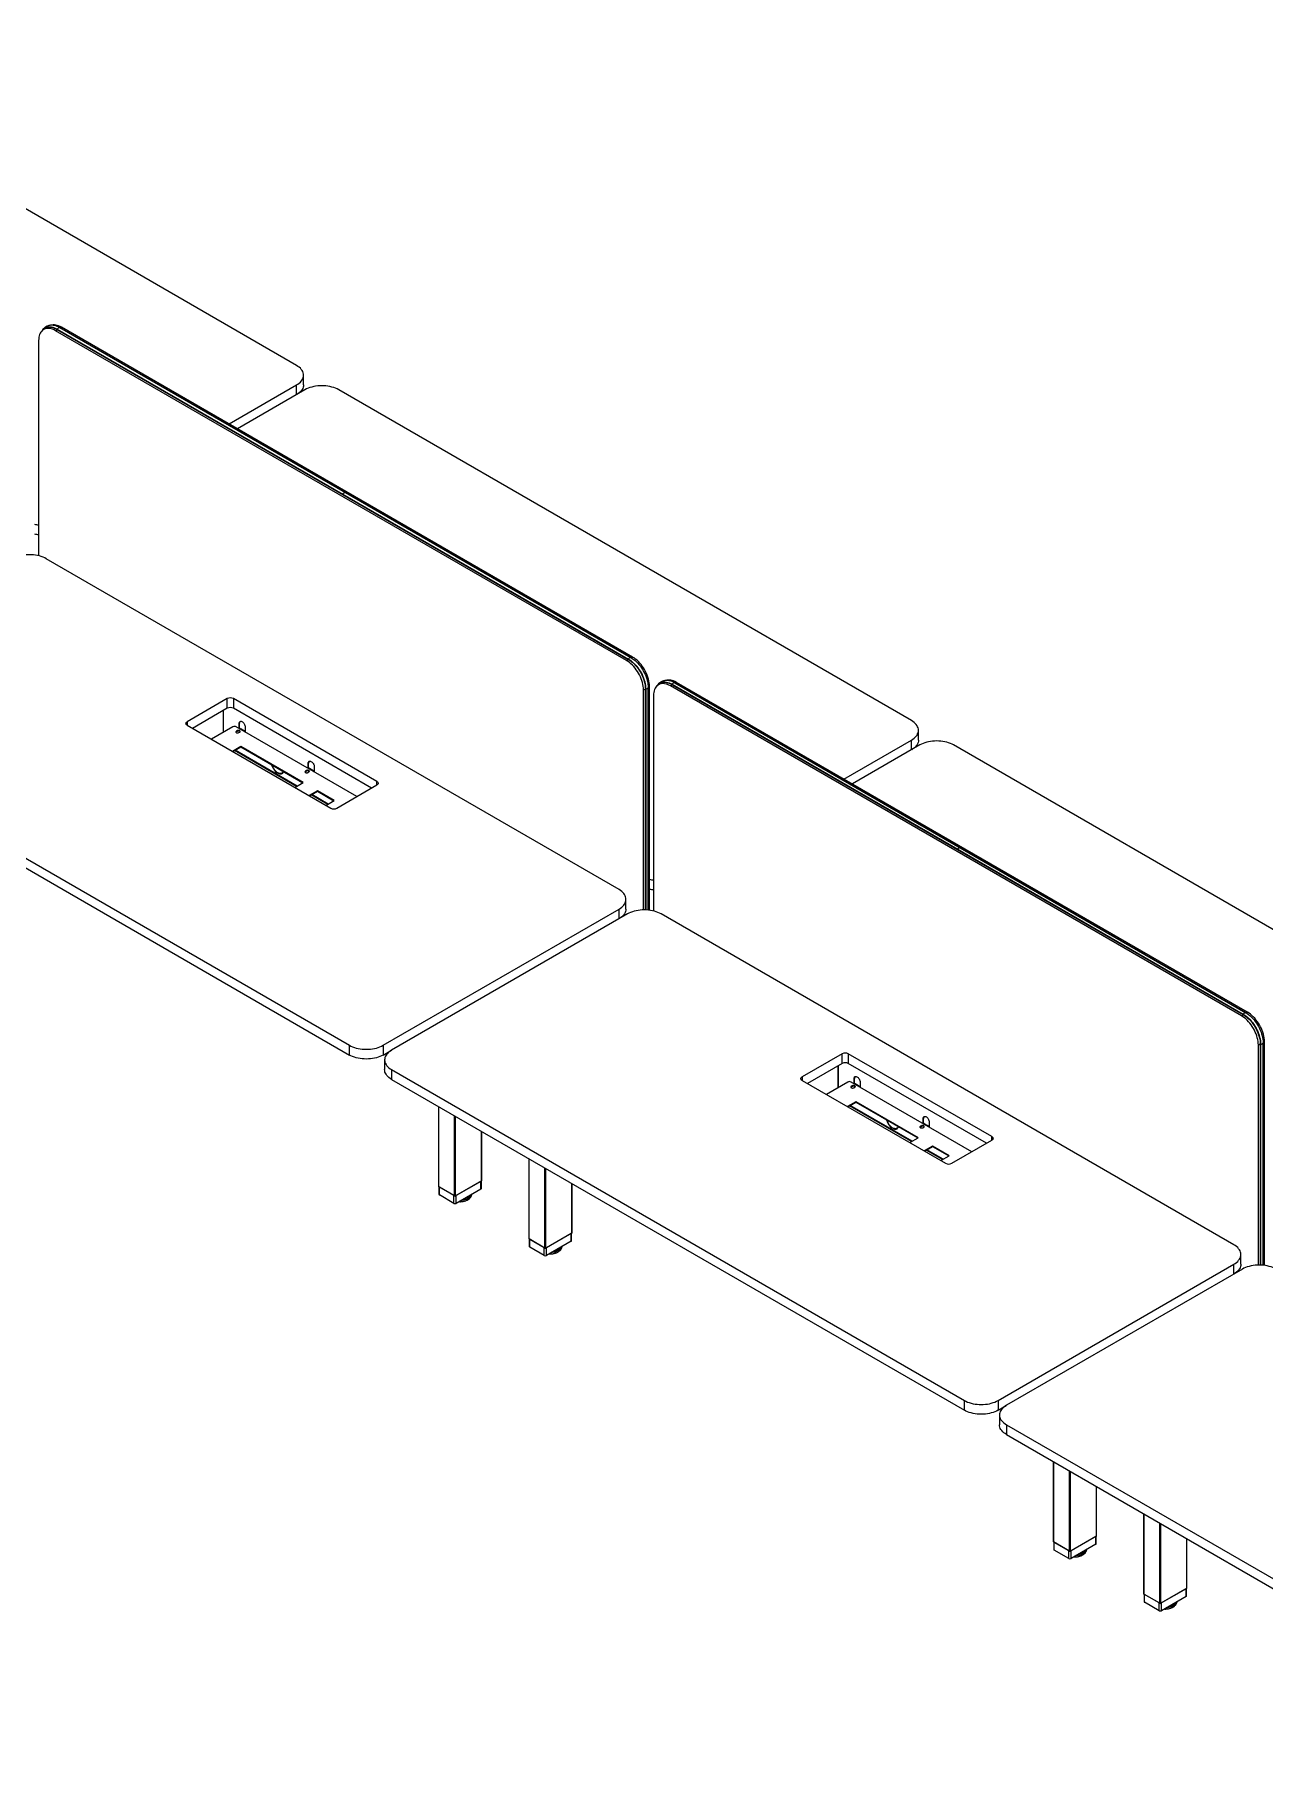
# Model space of a CAD drawing. Header units: millimetres. Extents: x -429 to 16771, y -1239 to 5751.
# Drawn here: x 11044 to 13625, y -183 to 3448 of the extents above; entities that cross this region are included whole.
import ezdxf

# ---------------------------------------------------------------- set-up
doc = ezdxf.new("R2010")
doc.units = ezdxf.units.MM
doc.header["$LTSCALE"] = 100

msp = doc.modelspace()

# ---------------------------------------------------------------- linework, layer by layer
at = {"color": 7, "linetype": 'Continuous', "lineweight": -3}
for p, q in [((11594.11, 2753.64), (10392.03, 3447.59)), ((11068.13, 2831.92), (11063.18, 2829.06)), ((11097.2, 2832.96), (11696.47, 2487)), ((11696.54, 2486.98), (11097.26, 2832.93)), ((11098.22, 2832.38), (11100.9, 2833.93)), ((12299.45, 2142.02), (11100.9, 2833.93)), ((11052.82, 2806.17), (11052.82, 2354.48)), ((11088.17, 2826.58), (11092.15, 2828.88)), ((12286.72, 2134.68), (11088.17, 2826.58)), ((11091.71, 2829.44), (11690.98, 2483.49)), ((11091.71, 2829.44), (11091.71, 2829.2)), ((11091.71, 2829.2), (11690.98, 2483.24)), ((11091.75, 2829.1), (11691.02, 2483.15)), ((11091.88, 2829.88), (11691.15, 2483.93)), ((11608.75, 2712.82), (11608.75, 2733.23)), ((11452.4, 2631.01), (11594.11, 2712.82)), ((11611.79, 2702.62), (11470.08, 2620.81)), ((11594.11, 2692.41), (11594.11, 2712.82)), ((12884.58, 2008.67), (11682.5, 2702.62)), ((11690.98, 2483.49), (12290.26, 2137.53)), ((11690.98, 2483.49), (11690.98, 2483.24)), ((11690.98, 2483.24), (12290.26, 2137.29)), ((11691.02, 2483.15), (12290.3, 2137.2)), ((11691.15, 2483.93), (12290.42, 2137.98)), ((11696.47, 2487), (12295.75, 2141.05)), ((12295.81, 2141.03), (11696.54, 2486.98)), ((12270.81, 1654.35), (11068.73, 2348.3)), ((12296.74, 2140.46), (12299.45, 2142.02)), ((12286.72, 2134.68), (12290.75, 2137)), ((12290.26, 2137.53), (12290.26, 2137.29)), ((12290.26, 2137.53), (12290.64, 2137.31)), ((12322.08, 2073.44), (12326.1, 2075.76)), ((12322.08, 1611.76), (12322.08, 2073.44)), ((12326.05, 2075.28), (12326.05, 1611.75)), ((12326.32, 2075.07), (12326.11, 2075.19)), ((12326.11, 2075.19), (12326.11, 1611.75)), ((12326.31, 2076.11), (12326.32, 2075.07)), ((12326.32, 2075.07), (12326.32, 1611.74)), ((12326.79, 2075), (12326.79, 1611.73)), ((12332.1, 2079.22), (12334.8, 2080.79)), ((12332.11, 2078.07), (12332.11, 1611.38)), ((12332.12, 1611.38), (12332.12, 2078.13)), ((12334.8, 1611.07), (12334.8, 2080.79)), ((12358.6, 2086.94), (12353.65, 2084.09)), ((12378.64, 2081.61), (12382.62, 2083.9)), ((13577.19, 1389.7), (12378.64, 2081.61)), ((12382.18, 2084.47), (12981.45, 1738.51)), ((12382.18, 2084.47), (12382.18, 2084.22)), ((12382.18, 2084.22), (12981.45, 1738.27)), ((12382.22, 2084.13), (12981.49, 1738.18)), ((12382.35, 2084.91), (12981.62, 1738.96)), ((12387.67, 2087.98), (12986.94, 1742.03)), ((12987.01, 1742.01), (12387.73, 2087.96)), ((12388.69, 2087.41), (12391.37, 2088.96)), ((13589.92, 1397.05), (12391.37, 2088.96)), ((11448.8, 2055), (11364.65, 2006.42)), ((11448.8, 2034.59), (11375.97, 1992.54)), ((11448.8, 2034.59), (11448.8, 2055)), ((11762.75, 1881.11), (11461.53, 2055)), ((11461.53, 2055), (11461.53, 2034.59)), ((11751.44, 1867.23), (11461.53, 2034.59)), ((12343.29, 2061.19), (12343.29, 1609.5)), ((10503.04, 2021.73), (11705.13, 1327.79)), ((10503.04, 2001.32), (11705.13, 1307.37)), ((11364.65, 2006.42), (11364.65, 1999.08)), ((11364.65, 1999.08), (11665.88, 1825.18)), ((11439.82, 2029.4), (11439.82, 1983.76)), ((11440.1, 2029.57), (11440.1, 1983.92)), ((11474.25, 2003.15), (11473.69, 2002.82)), ((11473.69, 1993.08), (11473.69, 2002.82)), ((11474.25, 1993.07), (11474.25, 2003.15)), ((11460.47, 1995.68), (11415.5, 1969.72)), ((11720.74, 1849.51), (11467.54, 1995.68)), ((11470.01, 1987.72), (11467.89, 1986.49)), ((11467.89, 1985.68), (11470.01, 1986.9)), ((11467.89, 1985.68), (11467.89, 1986.49)), ((11470.01, 1986.9), (11470.01, 1987.72)), ((11473.48, 1992.98), (11472.84, 1992.62)), ((11472.84, 1983.64), (11474.96, 1984.86)), ((11473.48, 1992.98), (11475.24, 1991.96)), ((11476.04, 1992.04), (11474.28, 1993.06)), ((11476.66, 1991.15), (11475.24, 1991.96)), ((11476.66, 1991.15), (11478.78, 1989.92)), ((11479.58, 1990), (11477.46, 1991.23)), ((11480.19, 1989.11), (11478.78, 1989.92)), ((11480.19, 1989.11), (11482.32, 1987.88)), ((11483.12, 1987.96), (11480.99, 1989.18)), ((11483.73, 1987.06), (11482.32, 1987.88)), ((11483.73, 1987.06), (11485.5, 1986.04)), ((11486.3, 1986.12), (11484.53, 1987.14)), ((11484.86, 1985.68), (11485.5, 1986.04)), ((11485.43, 1985.35), (11485.5, 1985.39)), ((11485.5, 1985.39), (11485.5, 1986.04)), ((11485.5, 1985.39), (11486.06, 1985.06)), ((11486.06, 1985.06), (11486.42, 1985.27)), ((11486.42, 1984.86), (11486.06, 1985.06)), ((11486.42, 1995.47), (11486.42, 1984.86)), ((12742.87, 1886.04), (12884.58, 1967.85)), ((12884.58, 1947.44), (12884.58, 1967.85)), ((12899.22, 1967.85), (12899.22, 1988.26)), ((11477.06, 1954.26), (11459.67, 1944.22)), ((11460.38, 1943.82), (11477.06, 1953.44)), ((11594.15, 1870.82), (11464.04, 1945.93)), ((11595.28, 1871.47), (11465.17, 1946.58)), ((11607.87, 1878.74), (11477.06, 1954.26)), ((11477.06, 1953.44), (11477.06, 1954.26)), ((11477.06, 1953.44), (11607.16, 1878.33)), ((12902.26, 1957.64), (12760.55, 1875.84)), ((14175.05, 1263.7), (12972.97, 1957.64)), ((11553.59, 1899.15), (11553.59, 1899.97)), ((11555.01, 1899.15), (11555.01, 1898.33)), ((11555.01, 1898.33), (11555.57, 1898.66)), ((11555.57, 1898.88), (11555.57, 1898.66)), ((11562.94, 1898.46), (11563.94, 1897.88)), ((11563.3, 1898.65), (11563.86, 1898.97)), ((11614.97, 1904.04), (11612.85, 1902.81)), ((11612.85, 1901.99), (11614.97, 1903.22)), ((11612.85, 1901.99), (11612.85, 1902.81)), ((11614.97, 1903.22), (11614.97, 1904.04)), ((11618.43, 1909.3), (11617.8, 1908.93)), ((11617.8, 1899.95), (11619.92, 1901.18)), ((11618.43, 1909.3), (11620.2, 1908.28)), ((11619.21, 1919.47), (11618.65, 1919.14)), ((11618.65, 1909.4), (11618.65, 1919.14)), ((11619.21, 1909.39), (11619.21, 1919.47)), ((11621, 1908.36), (11619.23, 1909.38)), ((11621.62, 1907.46), (11620.2, 1908.28)), ((11621.62, 1907.46), (11623.74, 1906.24)), ((11624.54, 1906.32), (11622.42, 1907.54)), ((11625.15, 1905.42), (11623.74, 1906.24)), ((11625.15, 1905.42), (11627.27, 1904.2)), ((11628.07, 1904.28), (11625.95, 1905.5)), ((11628.69, 1903.38), (11627.27, 1904.2)), ((11628.69, 1903.38), (11630.45, 1902.36)), ((11631.25, 1902.44), (11629.49, 1903.46)), ((11629.82, 1901.99), (11630.45, 1902.36)), ((11630.38, 1901.67), (11630.45, 1901.71)), ((11630.45, 1901.71), (11630.45, 1902.36)), ((11630.45, 1901.71), (11631.02, 1901.38)), ((11631.02, 1901.38), (11631.37, 1901.59)), ((11631.37, 1901.18), (11631.02, 1901.38)), ((11631.37, 1911.79), (11631.37, 1901.18)), ((11590.49, 1868.71), (11607.87, 1878.74)), ((11637.92, 1861.39), (11620.54, 1851.36)), ((11621.24, 1850.95), (11637.92, 1860.58)), ((11659.55, 1833.06), (11624.9, 1853.06)), ((11660.68, 1833.71), (11626.04, 1853.72)), ((11673.28, 1840.98), (11637.92, 1861.39)), ((11637.92, 1860.58), (11637.92, 1861.39)), ((11637.92, 1860.58), (11672.57, 1840.58)), ((11678.61, 1825.18), (11762.75, 1873.76)), ((11762.75, 1873.76), (11762.75, 1881.11)), ((11655.89, 1830.95), (11673.28, 1840.98)), ((12981.45, 1738.51), (13580.73, 1392.56)), ((12981.45, 1738.51), (12981.45, 1738.27)), ((12981.45, 1738.27), (13580.73, 1392.32)), ((12981.49, 1738.18), (13580.77, 1392.23)), ((12981.62, 1738.96), (13580.89, 1393)), ((12986.94, 1742.03), (13586.22, 1396.08)), ((13586.28, 1396.06), (12987.01, 1742.01)), ((12285.46, 1613.52), (12285.46, 1633.94)), ((11775.84, 1327.79), (12270.81, 1613.53)), ((12288.49, 1603.32), (11793.51, 1317.58)), ((12270.81, 1593.12), (12270.81, 1613.53)), ((13561.28, 909.38), (12359.2, 1603.32)), ((13577.19, 1389.7), (13581.22, 1392.03)), ((13580.73, 1392.56), (13580.73, 1392.32)), ((13580.73, 1392.56), (13581.11, 1392.34)), ((13587.21, 1395.49), (13589.92, 1397.05)), ((11705.13, 1307.37), (11705.13, 1327.79)), ((11775.84, 1327.79), (11775.84, 1307.37)), ((11775.84, 1307.37), (11793.07, 1317.32)), ((12739.27, 1310.03), (12655.12, 1261.45)), ((12739.27, 1289.61), (12739.27, 1310.03)), ((13053.22, 1136.13), (12752, 1310.03)), ((12752, 1310.03), (12752, 1289.61)), ((13612.55, 1328.47), (13616.57, 1330.79)), ((13612.55, 866.79), (13612.55, 1328.47)), ((13616.52, 1330.3), (13616.52, 866.78)), ((13616.79, 1330.1), (13616.58, 1330.22)), ((13616.58, 1330.22), (13616.58, 866.77)), ((13616.78, 1331.14), (13616.79, 1330.1)), ((13616.79, 1330.1), (13616.79, 866.77)), ((13617.26, 1330.02), (13617.26, 866.75)), ((13622.57, 1334.25), (13625.27, 1335.81)), ((13622.58, 1333.1), (13622.58, 866.41)), ((13622.59, 866.41), (13622.59, 1333.16)), ((13625.27, 866.1), (13625.27, 1335.81)), ((11778.87, 1297.17), (11778.87, 1276.76)), ((11793.51, 1276.76), (12995.6, 582.81)), ((11793.51, 1276.76), (11793.51, 1256.35)), ((12739.27, 1289.61), (12666.44, 1247.57)), ((12730.29, 1284.43), (12730.29, 1238.79)), ((12730.57, 1284.59), (12730.57, 1238.95)), ((13041.91, 1122.25), (12752, 1289.61)), ((11793.51, 1256.35), (12995.6, 562.4)), ((12655.12, 1261.45), (12655.12, 1254.1)), ((12655.12, 1254.1), (12956.35, 1080.21)), ((12750.94, 1250.7), (12705.97, 1224.75)), ((13011.21, 1104.53), (12758.01, 1250.7)), ((12760.48, 1242.75), (12758.36, 1241.52)), ((12758.36, 1240.7), (12760.48, 1241.93)), ((12758.36, 1240.7), (12758.36, 1241.52)), ((12760.48, 1241.93), (12760.48, 1242.75)), ((12763.95, 1248.01), (12763.31, 1247.64)), ((12763.31, 1238.66), (12765.43, 1239.89)), ((12763.95, 1248.01), (12765.71, 1246.99)), ((12764.72, 1258.18), (12764.16, 1257.85)), ((12764.16, 1248.11), (12764.16, 1257.85)), ((12764.72, 1248.1), (12764.72, 1258.18)), ((12766.51, 1247.07), (12764.75, 1248.09)), ((12767.13, 1246.17), (12765.71, 1246.99)), ((12767.13, 1246.17), (12769.25, 1244.95)), ((12770.05, 1245.03), (12767.93, 1246.25)), ((12770.66, 1244.13), (12769.25, 1244.95)), ((12770.66, 1244.13), (12772.79, 1242.91)), ((12773.59, 1242.99), (12771.46, 1244.21)), ((12774.2, 1242.09), (12772.79, 1242.91)), ((12774.2, 1242.09), (12775.97, 1241.07)), ((12776.77, 1241.15), (12775, 1242.17)), ((12775.33, 1240.7), (12775.97, 1241.07)), ((12775.9, 1240.38), (12775.97, 1240.42)), ((12775.97, 1240.42), (12775.97, 1241.07)), ((12775.97, 1240.42), (12776.53, 1240.09)), ((12776.53, 1240.09), (12776.89, 1240.3)), ((12776.89, 1239.89), (12776.53, 1240.09)), ((12776.89, 1250.5), (12776.89, 1239.89)), ((11892.07, 1199.45), (11892.07, 1031.55)), ((11892.51, 1030.94), (11892.51, 1199.2)), ((12767.53, 1209.29), (12750.14, 1199.25)), ((12750.85, 1198.84), (12767.53, 1208.47)), ((12884.62, 1125.85), (12754.51, 1200.96)), ((12885.75, 1126.5), (12755.64, 1201.61)), ((12898.34, 1133.77), (12767.53, 1209.29)), ((12767.53, 1208.47), (12767.53, 1209.29)), ((12767.53, 1208.47), (12897.63, 1133.36)), ((11925.74, 1011.76), (11925.74, 1180.01)), ((11927.86, 1011.76), (11927.86, 1178.79)), ((12908.9, 1164.33), (12908.27, 1163.96)), ((12908.9, 1164.33), (12910.67, 1163.31)), ((12909.68, 1174.49), (12909.12, 1174.17)), ((12909.12, 1164.43), (12909.12, 1174.17)), ((12909.68, 1164.42), (12909.68, 1174.49)), ((12911.47, 1163.39), (12909.7, 1164.41)), ((12912.09, 1162.49), (12910.67, 1163.31)), ((12912.09, 1162.49), (12914.21, 1161.27)), ((12915.01, 1161.35), (12912.89, 1162.57)), ((12921.84, 1166.82), (12921.84, 1156.21)), ((11982.31, 1043.19), (11982.31, 1147.36)), ((11982.75, 1043.8), (11982.75, 1147.1)), ((12844.06, 1154.18), (12844.06, 1155)), ((12845.48, 1154.18), (12845.48, 1153.36)), ((12845.48, 1153.36), (12846.04, 1153.69)), ((12846.04, 1153.9), (12846.04, 1153.69)), ((12853.41, 1153.48), (12854.41, 1152.91)), ((12853.77, 1153.67), (12854.33, 1154)), ((12880.96, 1123.73), (12898.34, 1133.77)), ((12905.44, 1159.06), (12903.32, 1157.84)), ((12903.32, 1157.02), (12905.44, 1158.25)), ((12903.32, 1157.02), (12903.32, 1157.84)), ((12905.44, 1158.25), (12905.44, 1159.06)), ((12908.27, 1154.98), (12910.39, 1156.21)), ((12915.62, 1160.45), (12914.21, 1161.27)), ((12915.62, 1160.45), (12917.74, 1159.23)), ((12918.54, 1159.31), (12916.42, 1160.53)), ((12919.16, 1158.41), (12917.74, 1159.23)), ((12919.16, 1158.41), (12920.92, 1157.39)), ((12921.72, 1157.47), (12919.96, 1158.49)), ((12920.29, 1157.02), (12920.92, 1157.39)), ((12920.85, 1156.7), (12920.92, 1156.74)), ((12920.92, 1156.74), (12920.92, 1157.39)), ((12920.92, 1156.74), (12921.49, 1156.41)), ((12921.49, 1156.41), (12921.84, 1156.61)), ((12921.84, 1156.21), (12921.49, 1156.41)), ((12969.08, 1080.21), (13053.22, 1128.79)), ((13053.22, 1128.79), (13053.22, 1136.13)), ((12081.57, 1090.05), (12081.57, 922.16)), ((12082.01, 921.54), (12082.01, 1089.8)), ((12928.39, 1116.42), (12911.01, 1106.39)), ((12911.71, 1105.98), (12928.39, 1115.61)), ((12950.02, 1088.09), (12915.37, 1108.09)), ((12951.15, 1088.74), (12916.51, 1108.74)), ((12963.75, 1096.01), (12928.39, 1116.42)), ((12928.39, 1115.61), (12928.39, 1116.42)), ((12928.39, 1115.61), (12963.04, 1095.6)), ((12946.36, 1085.98), (12963.75, 1096.01)), ((12115.25, 902.36), (12115.25, 1070.61)), ((12117.37, 902.36), (12117.37, 1069.39)), ((11925.74, 1011.76), (11892.51, 1030.94)), ((11892.9, 1030.72), (11892.9, 1015.22)), ((11924.33, 1012.57), (11893.92, 1030.13)), ((11893.92, 1013.8), (11893.92, 1030.13)), ((11982.31, 1043.19), (11927.86, 1011.76)), ((11980.9, 1042.37), (11929.28, 1012.57)), ((11980.9, 1026.04), (11929.28, 996.24)), ((11980.9, 1026.04), (11980.9, 1042.37)), ((11981.92, 1027.47), (11981.92, 1042.96)), ((12171.82, 933.79), (12171.82, 1037.96)), ((12172.26, 934.4), (12172.26, 1037.7)), ((11924.33, 996.24), (11893.92, 1013.8)), ((11924.33, 996.24), (11924.33, 1012.57)), ((11929.28, 996.24), (11929.28, 1012.57)), ((12115.25, 902.36), (12082.01, 921.54)), ((12082.4, 921.32), (12082.4, 905.83)), ((12113.83, 903.17), (12083.43, 920.73)), ((12083.43, 904.4), (12083.43, 920.73)), ((12171.82, 933.79), (12117.37, 902.36)), ((12170.4, 932.97), (12118.78, 903.17)), ((12170.4, 916.64), (12118.78, 886.84)), ((12170.4, 916.64), (12170.4, 932.97)), ((12171.43, 918.07), (12171.43, 933.57)), ((12113.83, 886.84), (12083.43, 904.4)), ((12113.83, 886.84), (12113.83, 903.17)), ((12118.78, 886.84), (12118.78, 903.17)), ((13575.93, 868.55), (13575.93, 888.97)), ((13066.31, 582.81), (13561.28, 868.56)), ((13578.96, 858.35), (13083.98, 572.61)), ((13561.28, 848.15), (13561.28, 868.56)), ((12995.6, 562.4), (12995.6, 582.81)), ((13066.31, 582.81), (13066.31, 562.4)), ((13066.31, 562.4), (13083.54, 572.35)), ((13069.34, 552.2), (13069.34, 531.78)), ((13083.98, 531.79), (14286.07, -162.16)), ((13083.98, 531.79), (13083.98, 511.37)), ((13083.98, 511.37), (14286.07, -182.57)), ((13182.54, 454.48), (13182.54, 286.58)), ((13182.98, 285.97), (13182.98, 454.23)), ((13216.21, 266.78), (13216.21, 435.04)), ((13218.33, 266.78), (13218.33, 433.81)), ((13272.78, 298.22), (13272.78, 402.38)), ((13273.22, 298.83), (13273.22, 402.13)), ((13372.04, 345.08), (13372.04, 177.18)), ((13372.48, 176.57), (13372.48, 344.83)), ((13272.78, 298.22), (13218.33, 266.78)), ((13271.37, 297.4), (13219.75, 267.6)), ((13271.37, 281.07), (13271.37, 297.4)), ((13272.39, 282.5), (13272.39, 297.99)), ((13405.72, 157.39), (13405.72, 325.64)), ((13407.84, 157.39), (13407.84, 324.42)), ((13462.29, 188.82), (13462.29, 292.98)), ((13462.73, 189.43), (13462.73, 292.73)), ((13216.21, 266.78), (13182.98, 285.97)), ((13183.37, 285.75), (13183.37, 270.25)), ((13214.8, 267.6), (13184.39, 285.15)), ((13184.39, 268.82), (13184.39, 285.15)), ((13214.8, 251.27), (13184.39, 268.82)), ((13214.8, 251.27), (13214.8, 267.6)), ((13271.37, 281.07), (13219.75, 251.27)), ((13219.75, 251.27), (13219.75, 267.6)), ((13462.29, 188.82), (13407.84, 157.39)), ((13460.87, 188), (13409.25, 158.2)), ((13460.87, 171.67), (13460.87, 188)), ((13461.9, 173.1), (13461.9, 188.59)), ((13405.72, 157.39), (13372.48, 176.57)), ((13372.87, 176.35), (13372.87, 160.85)), ((13404.3, 158.2), (13373.9, 175.75)), ((13373.9, 159.42), (13373.9, 175.75)), ((13404.3, 141.87), (13373.9, 159.42)), ((13404.3, 141.87), (13404.3, 158.2)), ((13460.87, 171.67), (13409.25, 141.87)), ((13409.25, 141.87), (13409.25, 158.2))]:
    msp.add_line(p, q, dxfattribs=at)
at = {"color": 7, "linetype": 'Continuous', "lineweight": -3, "flags": 128}
for points in [[(11061.44, 2827.9), (11062.17, 2828.74), (11064.08, 2830.51), (11066.21, 2831.96), (11068.53, 2833.08), (11071.03, 2833.85), (11073.68, 2834.27), (11076.47, 2834.34), (11079.38, 2834.05), (11082.38, 2833.41), (11085.45, 2832.42), (11088.57, 2831.1), (11091.71, 2829.44)], [(11062.46, 2828.62), (11064.25, 2830.26), (11066.36, 2831.7), (11068.67, 2832.81), (11071.15, 2833.58), (11073.79, 2834), (11076.56, 2834.06), (11079.45, 2833.78), (11082.43, 2833.14), (11085.48, 2832.16), (11088.59, 2830.84), (11091.71, 2829.2)], [(11064.85, 2830.02), (11066.45, 2831.48), (11066.69, 2831.66)], [(11066.15, 2830.77), (11066.84, 2831.36), (11068.65, 2832.62)], [(11068.13, 2831.92), (11070.4, 2833.01), (11072.84, 2833.76)], [(11068.15, 2833.41), (11069.54, 2833.92), (11071.99, 2834.53), (11074.57, 2834.81), (11077.27, 2834.78), (11080.07, 2834.42), (11082.95, 2833.75), (11085.89, 2832.77), (11088.87, 2831.47), (11091.88, 2829.88)], [(11100.9, 2833.93), (11097.82, 2835.55), (11094.76, 2836.85), (11091.75, 2837.82), (11088.81, 2838.45), (11085.96, 2838.73), (11083.22, 2838.67), (11080.62, 2838.25), (11079.72, 2838.02)], [(11097.26, 2832.93), (11097.24, 2832.95), (11097.2, 2832.96)], [(11088.17, 2826.58), (11085.09, 2828.21), (11082.04, 2829.51), (11079.02, 2830.47), (11076.08, 2831.1), (11073.23, 2831.38), (11070.5, 2831.32), (11067.9, 2830.91), (11065.45, 2830.15), (11063.17, 2829.06), (11061.09, 2827.63), (11059.21, 2825.89), (11057.56, 2823.84), (11056.13, 2821.51), (11054.95, 2818.9), (11054.02, 2816.04), (11053.36, 2812.95), (11052.95, 2809.65), (11052.82, 2806.17)], [(11594.11, 2712.82), (11597.06, 2714.68), (11599.71, 2716.68), (11602.06, 2718.8), (11604.07, 2721.03), (11605.74, 2723.36), (11607.05, 2725.76), (11607.99, 2728.22), (11608.56, 2730.72), (11608.75, 2733.23), (11608.56, 2735.75), (11607.99, 2738.24), (11607.05, 2740.7), (11605.74, 2743.1), (11604.07, 2745.43), (11602.06, 2747.66), (11599.71, 2749.79), (11597.06, 2751.79), (11594.11, 2753.64)], [(11608.75, 2712.82), (11608.56, 2710.3), (11607.99, 2707.81), (11607.05, 2705.35), (11605.74, 2702.95), (11604.07, 2700.62), (11602.06, 2698.39), (11599.71, 2696.26), (11597.06, 2694.26), (11594.56, 2692.67)], [(11682.5, 2702.62), (11679.28, 2704.32), (11675.82, 2705.85), (11672.14, 2707.2), (11668.27, 2708.37), (11664.24, 2709.33), (11660.08, 2710.09), (11655.82, 2710.63), (11651.5, 2710.96), (11647.14, 2711.07), (11642.78, 2710.96), (11638.46, 2710.63), (11634.2, 2710.09), (11630.04, 2709.33), (11626.01, 2708.37), (11622.14, 2707.2), (11618.46, 2705.85), (11615, 2704.32), (11611.79, 2702.62)], [(11696.54, 2486.98), (11696.51, 2486.99), (11696.47, 2487)], [(11068.73, 2348.3), (11065.51, 2350), (11062.05, 2351.53), (11058.37, 2352.88), (11054.5, 2354.05), (11050.47, 2355.01), (11046.31, 2355.77), (11042.06, 2356.31), (11037.73, 2356.64), (11033.37, 2356.75), (11029.02, 2356.64), (11024.69, 2356.31), (11020.43, 2355.77), (11016.27, 2355.01), (11012.24, 2354.05), (11008.37, 2352.88), (11004.7, 2351.53), (11001.23, 2350), (10998.02, 2348.3)], [(12334.8, 2080.79), (12334.67, 2084.42), (12334.27, 2088.19), (12333.6, 2092.05), (12332.67, 2095.98), (12331.49, 2099.95), (12330.07, 2103.94), (12328.41, 2107.9), (12326.53, 2111.81), (12324.45, 2115.63), (12322.17, 2119.35), (12319.73, 2122.93), (12317.13, 2126.35), (12314.39, 2129.57), (12311.54, 2132.58), (12308.6, 2135.35), (12305.59, 2137.86), (12302.53, 2140.09), (12299.45, 2142.02)], [(12322.08, 2073.44), (12321.94, 2077.08), (12321.54, 2080.84), (12320.87, 2084.7), (12319.94, 2088.63), (12318.76, 2092.61), (12317.34, 2096.59), (12315.68, 2100.55), (12313.8, 2104.46), (12311.72, 2108.29), (12309.45, 2112.01), (12307, 2115.59), (12304.4, 2119), (12301.66, 2122.23), (12298.81, 2125.23), (12295.87, 2128), (12292.86, 2130.51), (12289.8, 2132.74), (12286.72, 2134.68)], [(12290.26, 2137.29), (12293.38, 2135.33), (12296.48, 2133.07), (12299.53, 2130.52), (12302.52, 2127.71), (12305.41, 2124.66), (12308.18, 2121.39), (12310.82, 2117.93), (12313.3, 2114.3), (12315.61, 2110.53), (12317.72, 2106.65), (12319.62, 2102.68), (12321.3, 2098.67), (12322.75, 2094.63), (12323.94, 2090.6), (12324.88, 2086.61), (12325.56, 2082.7), (12325.97, 2078.88), (12326.11, 2075.19)], [(12290.42, 2137.98), (12293.43, 2136.1), (12296.41, 2133.95), (12299.35, 2131.54), (12302.23, 2128.89), (12305.03, 2126.01), (12307.73, 2122.93), (12310.31, 2119.66), (12312.76, 2116.23), (12315.05, 2112.66), (12317.18, 2108.98), (12319.12, 2105.21), (12320.86, 2101.38), (12322.4, 2097.51), (12323.72, 2093.63), (12324.82, 2089.77), (12325.67, 2085.95), (12326.29, 2082.19), (12326.66, 2078.53), (12326.79, 2075)], [(12290.64, 2137.31), (12293.4, 2135.56), (12296.52, 2133.29), (12299.59, 2130.73), (12302.59, 2127.9), (12305.5, 2124.83), (12308.29, 2121.55), (12310.94, 2118.06), (12313.44, 2114.41), (12315.76, 2110.62), (12317.88, 2106.71), (12319.8, 2102.72), (12321.49, 2098.68), (12322.94, 2094.62), (12324.14, 2090.57), (12325.09, 2086.56), (12325.77, 2082.62), (12326.18, 2078.78), (12326.31, 2076.11)], [(12295.75, 2141.05), (12298.75, 2139.17), (12301.73, 2137.02), (12304.67, 2134.61), (12307.55, 2131.96), (12310.35, 2129.08), (12313.05, 2126), (12315.63, 2122.73), (12318.08, 2119.3), (12320.37, 2115.74), (12322.5, 2112.06), (12324.44, 2108.29), (12326.19, 2104.45), (12327.73, 2100.58), (12329.05, 2096.7), (12330.14, 2092.84), (12331, 2089.02), (12331.61, 2085.27), (12331.98, 2081.61), (12332.11, 2078.07)], [(12295.81, 2141.03), (12295.78, 2141.04), (12295.75, 2141.05)], [(12332.12, 2078.13), (12332.12, 2078.1), (12332.11, 2078.07)], [(12378.64, 2081.61), (12375.56, 2083.23), (12372.51, 2084.53), (12369.49, 2085.5), (12366.55, 2086.13), (12363.7, 2086.41), (12360.97, 2086.35), (12358.37, 2085.93), (12355.92, 2085.18), (12353.64, 2084.08), (12351.56, 2082.66), (12349.68, 2080.92), (12348.03, 2078.87), (12346.6, 2076.54), (12345.42, 2073.93), (12344.49, 2071.06), (12343.83, 2067.97), (12343.42, 2064.67), (12343.29, 2061.19)], [(12351.91, 2082.93), (12352.64, 2083.76), (12354.55, 2085.54), (12356.68, 2086.99), (12359, 2088.11), (12361.5, 2088.88), (12364.15, 2089.3), (12366.94, 2089.36), (12369.85, 2089.08), (12372.85, 2088.44), (12375.92, 2087.45), (12379.04, 2086.12), (12382.18, 2084.47)], [(12352.93, 2083.65), (12354.72, 2085.29), (12356.83, 2086.73), (12359.14, 2087.84), (12361.62, 2088.61), (12364.25, 2089.02), (12367.03, 2089.09), (12369.92, 2088.8), (12372.9, 2088.17), (12375.95, 2087.19), (12379.06, 2085.87), (12382.18, 2084.22)], [(12355.32, 2085.05), (12356.92, 2086.51), (12357.16, 2086.69)], [(12356.62, 2085.8), (12357.31, 2086.38), (12359.12, 2087.65)], [(12358.6, 2086.94), (12360.87, 2088.04), (12363.31, 2088.79)], [(12358.62, 2088.44), (12360.01, 2088.95), (12362.46, 2089.55), (12365.04, 2089.84), (12367.74, 2089.81), (12370.54, 2089.45), (12373.42, 2088.78), (12376.36, 2087.79), (12379.34, 2086.5), (12382.35, 2084.91)], [(12391.37, 2088.96), (12388.29, 2090.58), (12385.23, 2091.88), (12382.22, 2092.85), (12379.28, 2093.48), (12376.43, 2093.76), (12373.69, 2093.69), (12371.09, 2093.28), (12370.19, 2093.05)], [(12387.73, 2087.96), (12387.71, 2087.97), (12387.67, 2087.98)], [(11364.65, 1999.08), (11363.53, 1999.86), (11362.7, 2000.76), (11362.19, 2001.74), (11362.02, 2002.75), (11362.19, 2003.76), (11362.7, 2004.74), (11363.53, 2005.64), (11364.65, 2006.42)], [(11473.69, 2002.82), (11473.83, 2004.27), (11474.24, 2005.49), (11474.9, 2006.44), (11475.79, 2007.07), (11476.87, 2007.35), (11478.09, 2007.27), (11479.39, 2006.84), (11480.72, 2006.07), (11482.02, 2005), (11483.24, 2003.68), (11484.31, 2002.15), (11485.2, 2000.5), (11485.87, 1998.78), (11486.28, 1997.08), (11486.42, 1995.47)], [(12884.58, 1967.85), (12887.53, 1969.71), (12890.18, 1971.7), (12892.53, 1973.83), (12894.54, 1976.06), (12896.21, 1978.39), (12897.52, 1980.79), (12898.46, 1983.25), (12899.03, 1985.74), (12899.22, 1988.26), (12899.03, 1990.77), (12898.46, 1993.27), (12897.52, 1995.73), (12896.21, 1998.13), (12894.54, 2000.46), (12892.53, 2002.69), (12890.18, 2004.82), (12887.53, 2006.81), (12884.58, 2008.67)], [(11467.89, 1986.49), (11467.19, 1985.92), (11466.88, 1985.24), (11466.99, 1984.54), (11467.5, 1983.91), (11468.36, 1983.41), (11469.46, 1983.11), (11470.67, 1983.05), (11471.85, 1983.23), (11472.84, 1983.64)], [(11466.94, 1984.66), (11467.19, 1985.1), (11467.89, 1985.68)], [(11474.96, 1984.86), (11475.66, 1985.43), (11475.97, 1986.11), (11475.87, 1986.81), (11475.35, 1987.45), (11474.49, 1987.94), (11473.39, 1988.24), (11472.18, 1988.3), (11471.01, 1988.12), (11470.01, 1987.72)], [(11470.01, 1986.9), (11471.01, 1987.3), (11472.18, 1987.48), (11473.39, 1987.42), (11474.49, 1987.13), (11475.35, 1986.63), (11475.87, 1986), (11475.91, 1985.88)], [(11474.82, 1986.82), (11473.78, 1987.28), (11473.06, 1987.47)], [(11475.91, 1985.86), (11475.61, 1986.22), (11474.82, 1986.82)], [(11475.69, 1985.48), (11475.61, 1985.56), (11474.82, 1986.17)], [(12899.22, 1967.85), (12899.03, 1965.33), (12898.46, 1962.83), (12897.52, 1960.38), (12896.21, 1957.97), (12894.54, 1955.65), (12892.53, 1953.41), (12890.18, 1951.29), (12887.53, 1949.29), (12885.03, 1947.7)], [(12972.97, 1957.64), (12969.75, 1959.35), (12966.29, 1960.88), (12962.61, 1962.23), (12958.74, 1963.39), (12954.71, 1964.36), (12950.55, 1965.11), (12946.29, 1965.66), (12941.97, 1965.99), (12937.61, 1966.1), (12933.25, 1965.99), (12928.93, 1965.66), (12924.67, 1965.11), (12920.51, 1964.36), (12916.48, 1963.39), (12912.61, 1962.23), (12908.93, 1960.88), (12905.47, 1959.35), (12902.26, 1957.64)], [(11550.73, 1902.19), (11552.21, 1900.89), (11553.59, 1899.85)], [(11566.14, 1902.02), (11565.51, 1900.8), (11564.51, 1899.57), (11563.3, 1898.65), (11561.89, 1898.06), (11560.33, 1897.81), (11558.63, 1897.91), (11556.85, 1898.36), (11555.01, 1899.15)], [(11555.01, 1898.33), (11556.96, 1897.49), (11558.85, 1897.01), (11560.65, 1896.9), (11562.31, 1897.16), (11563.8, 1897.78), (11565.08, 1898.76), (11566.14, 1900.07), (11566.9, 1901.58)], [(11612.85, 1902.81), (11612.15, 1902.24), (11611.84, 1901.56), (11611.94, 1900.86), (11612.46, 1900.22), (11613.32, 1899.73), (11614.42, 1899.43), (11615.63, 1899.37), (11616.8, 1899.55), (11617.8, 1899.95)], [(11611.89, 1900.97), (11612.15, 1901.42), (11612.85, 1901.99)], [(11619.92, 1901.18), (11620.62, 1901.75), (11620.93, 1902.43), (11620.82, 1903.13), (11620.31, 1903.77), (11619.45, 1904.26), (11618.35, 1904.56), (11617.14, 1904.62), (11615.96, 1904.44), (11614.97, 1904.04)], [(11614.97, 1903.22), (11615.96, 1903.62), (11617.14, 1903.8), (11618.35, 1903.74), (11619.45, 1903.45), (11620.31, 1902.95), (11620.82, 1902.31), (11620.87, 1902.2)], [(11619.78, 1903.14), (11618.74, 1903.59), (11618.02, 1903.78)], [(11618.65, 1919.14), (11618.79, 1920.59), (11619.2, 1921.81), (11619.86, 1922.76), (11620.75, 1923.39), (11621.83, 1923.67), (11623.04, 1923.59), (11624.34, 1923.16), (11625.68, 1922.39), (11626.98, 1921.32), (11628.19, 1919.99), (11629.27, 1918.47), (11630.16, 1916.81), (11630.82, 1915.1), (11631.24, 1913.4), (11631.37, 1911.79)], [(11620.86, 1902.17), (11620.57, 1902.54), (11619.78, 1903.14)], [(11620.65, 1901.8), (11620.57, 1901.88), (11619.78, 1902.48)], [(11762.75, 1881.11), (11763.87, 1880.32), (11764.71, 1879.42), (11765.22, 1878.45), (11765.39, 1877.43), (11765.22, 1876.42), (11764.71, 1875.44), (11763.87, 1874.55), (11762.75, 1873.76)], [(12987.01, 1742.01), (12986.98, 1742.02), (12986.94, 1742.03)], [(12270.81, 1613.53), (12273.76, 1615.38), (12276.41, 1617.38), (12278.76, 1619.51), (12280.77, 1621.74), (12282.44, 1624.07), (12283.75, 1626.47), (12284.7, 1628.93), (12285.27, 1631.42), (12285.46, 1633.94), (12285.27, 1636.45), (12284.7, 1638.95), (12283.75, 1641.41), (12282.44, 1643.81), (12280.77, 1646.14), (12278.76, 1648.37), (12276.41, 1650.49), (12273.76, 1652.49), (12270.81, 1654.35)], [(12285.46, 1613.52), (12285.27, 1611.01), (12284.7, 1608.51), (12283.75, 1606.05), (12282.44, 1603.65), (12280.77, 1601.33), (12278.76, 1599.09), (12276.41, 1596.97), (12273.76, 1594.97), (12271.26, 1593.38)], [(12359.2, 1603.32), (12355.98, 1605.02), (12352.52, 1606.56), (12348.84, 1607.91), (12344.97, 1609.07), (12340.94, 1610.04), (12336.78, 1610.79), (12332.53, 1611.34), (12328.2, 1611.67), (12323.84, 1611.78), (12319.49, 1611.67), (12315.16, 1611.34), (12310.9, 1610.79), (12306.74, 1610.04), (12302.71, 1609.07), (12298.84, 1607.91), (12295.16, 1606.56), (12291.7, 1605.02), (12288.49, 1603.32)], [(13612.55, 1328.47), (13612.41, 1332.1), (13612.01, 1335.87), (13611.34, 1339.73), (13610.41, 1343.66), (13609.23, 1347.63), (13607.81, 1351.61), (13606.15, 1355.58), (13604.27, 1359.49), (13602.19, 1363.31), (13599.92, 1367.03), (13597.47, 1370.61), (13594.87, 1374.03), (13592.13, 1377.25), (13589.28, 1380.26), (13586.34, 1383.03), (13583.33, 1385.54), (13580.27, 1387.77), (13577.19, 1389.7)], [(13580.73, 1392.32), (13583.85, 1390.36), (13586.95, 1388.09), (13590, 1385.55), (13592.99, 1382.74), (13595.88, 1379.69), (13598.65, 1376.42), (13601.29, 1372.96), (13603.77, 1369.33), (13606.08, 1365.56), (13608.19, 1361.67), (13610.09, 1357.71), (13611.77, 1353.69), (13613.22, 1349.66), (13614.41, 1345.63), (13615.35, 1341.64), (13616.03, 1337.73), (13616.44, 1333.91), (13616.58, 1330.22)], [(13580.89, 1393), (13583.9, 1391.13), (13586.88, 1388.98), (13589.82, 1386.57), (13592.7, 1383.91), (13595.5, 1381.04), (13598.2, 1377.95), (13600.78, 1374.69), (13603.23, 1371.26), (13605.52, 1367.69), (13607.65, 1364.01), (13609.59, 1360.24), (13611.33, 1356.41), (13612.87, 1352.54), (13614.19, 1348.66), (13615.29, 1344.79), (13616.14, 1340.97), (13616.76, 1337.22), (13617.13, 1333.56), (13617.26, 1330.02)], [(13581.11, 1392.34), (13583.87, 1390.59), (13586.99, 1388.31), (13590.06, 1385.75), (13593.06, 1382.93), (13595.97, 1379.86), (13598.76, 1376.57), (13601.41, 1373.09), (13603.91, 1369.44), (13606.23, 1365.64), (13608.35, 1361.74), (13610.27, 1357.75), (13611.96, 1353.71), (13613.41, 1349.65), (13614.61, 1345.6), (13615.56, 1341.59), (13616.24, 1337.65), (13616.65, 1333.81), (13616.78, 1331.14)], [(13586.22, 1396.08), (13589.22, 1394.2), (13592.2, 1392.05), (13595.14, 1389.64), (13598.02, 1386.99), (13600.82, 1384.11), (13603.52, 1381.03), (13606.1, 1377.76), (13608.55, 1374.33), (13610.84, 1370.76), (13612.97, 1367.08), (13614.91, 1363.31), (13616.66, 1359.48), (13618.2, 1355.61), (13619.52, 1351.73), (13620.61, 1347.87), (13621.47, 1344.05), (13622.08, 1340.29), (13622.45, 1336.64), (13622.58, 1333.1)], [(13586.28, 1396.06), (13586.25, 1396.07), (13586.22, 1396.08)], [(13625.27, 1335.81), (13625.14, 1339.45), (13624.74, 1343.21), (13624.07, 1347.08), (13623.14, 1351.01), (13621.96, 1354.98), (13620.54, 1358.96), (13618.88, 1362.92), (13617, 1366.83), (13614.92, 1370.66), (13612.64, 1374.38), (13610.2, 1377.96), (13607.6, 1381.38), (13604.86, 1384.6), (13602.01, 1387.61), (13599.07, 1390.38), (13596.06, 1392.89), (13593, 1395.12), (13589.92, 1397.05)], [(11705.13, 1327.79), (11708.34, 1326.08), (11711.8, 1324.55), (11715.48, 1323.2), (11719.35, 1322.04), (11723.38, 1321.07), (11727.54, 1320.31), (11731.8, 1319.77), (11736.12, 1319.44), (11740.48, 1319.33), (11744.84, 1319.44), (11749.16, 1319.77), (11753.42, 1320.31), (11757.58, 1321.07), (11761.61, 1322.04), (11765.48, 1323.2), (11769.16, 1324.55), (11772.62, 1326.08), (11775.84, 1327.79)], [(11775.84, 1307.37), (11772.62, 1305.67), (11769.16, 1304.14), (11765.48, 1302.78), (11761.61, 1301.62), (11757.58, 1300.66), (11753.42, 1299.9), (11749.16, 1299.36), (11744.84, 1299.03), (11740.48, 1298.92), (11736.12, 1299.03), (11731.8, 1299.36), (11727.54, 1299.9), (11723.38, 1300.66), (11719.35, 1301.62), (11715.48, 1302.78), (11711.8, 1304.14), (11708.34, 1305.67), (11705.13, 1307.37)], [(11793.51, 1317.58), (11790.57, 1315.72), (11787.91, 1313.73), (11785.57, 1311.6), (11783.55, 1309.37), (11781.88, 1307.04), (11780.57, 1304.64), (11779.63, 1302.18), (11779.06, 1299.69), (11778.87, 1297.17), (11779.06, 1294.65), (11779.63, 1292.16), (11780.57, 1289.7), (11781.88, 1287.3), (11783.55, 1284.97), (11785.57, 1282.74), (11787.91, 1280.61), (11790.57, 1278.62), (11793.51, 1276.76)], [(13622.59, 1333.16), (13622.59, 1333.13), (13622.58, 1333.1)], [(11793.51, 1256.35), (11790.57, 1258.2), (11787.91, 1260.2), (11785.57, 1262.32), (11783.55, 1264.56), (11781.88, 1266.88), (11780.57, 1269.29), (11779.63, 1271.74), (11779.06, 1274.24), (11778.87, 1276.76)], [(12655.12, 1254.1), (12654, 1254.89), (12653.17, 1255.79), (12652.66, 1256.76), (12652.49, 1257.78), (12652.66, 1258.79), (12653.17, 1259.77), (12654, 1260.66), (12655.12, 1261.45)], [(12758.36, 1241.52), (12757.66, 1240.95), (12757.35, 1240.27), (12757.46, 1239.57), (12757.97, 1238.93), (12758.83, 1238.44), (12759.93, 1238.14), (12761.14, 1238.08), (12762.31, 1238.26), (12763.31, 1238.66)], [(12757.41, 1239.68), (12757.66, 1240.13), (12758.36, 1240.7)], [(12765.43, 1239.89), (12766.13, 1240.46), (12766.44, 1241.14), (12766.34, 1241.84), (12765.82, 1242.48), (12764.96, 1242.97), (12763.86, 1243.27), (12762.65, 1243.33), (12761.48, 1243.15), (12760.48, 1242.75)], [(12760.48, 1241.93), (12761.48, 1242.33), (12762.65, 1242.51), (12763.86, 1242.45), (12764.96, 1242.15), (12765.82, 1241.66), (12766.34, 1241.02), (12766.38, 1240.91)], [(12765.29, 1241.85), (12764.25, 1242.3), (12763.53, 1242.49)], [(12764.16, 1257.85), (12764.3, 1259.3), (12764.71, 1260.52), (12765.37, 1261.47), (12766.26, 1262.1), (12767.34, 1262.38), (12768.56, 1262.3), (12769.86, 1261.87), (12771.19, 1261.1), (12772.49, 1260.03), (12773.71, 1258.7), (12774.78, 1257.18), (12775.67, 1255.52), (12776.34, 1253.81), (12776.75, 1252.11), (12776.89, 1250.5)], [(12766.38, 1240.88), (12766.08, 1241.25), (12765.29, 1241.85)], [(12766.16, 1240.5), (12766.08, 1240.59), (12765.29, 1241.19)], [(12909.12, 1174.17), (12909.26, 1175.62), (12909.67, 1176.84), (12910.33, 1177.79), (12911.22, 1178.41), (12912.3, 1178.7), (12913.51, 1178.62), (12914.81, 1178.19), (12916.15, 1177.42), (12917.45, 1176.35), (12918.66, 1175.02), (12919.74, 1173.5), (12920.63, 1171.84), (12921.29, 1170.13), (12921.7, 1168.43), (12921.84, 1166.82)], [(12841.2, 1157.22), (12842.68, 1155.92), (12844.06, 1154.88)], [(12856.61, 1157.04), (12855.98, 1155.83), (12854.98, 1154.6), (12853.77, 1153.67), (12852.36, 1153.08), (12850.8, 1152.84), (12849.1, 1152.94), (12847.32, 1153.39), (12845.48, 1154.18)], [(12845.48, 1153.36), (12847.43, 1152.52), (12849.32, 1152.04), (12851.12, 1151.93), (12852.78, 1152.18), (12854.27, 1152.81), (12855.55, 1153.79), (12856.61, 1155.1), (12857.37, 1156.61)], [(12903.32, 1157.84), (12902.62, 1157.26), (12902.31, 1156.59), (12902.41, 1155.89), (12902.93, 1155.25), (12903.79, 1154.75), (12904.89, 1154.46), (12906.1, 1154.4), (12907.27, 1154.58), (12908.27, 1154.98)], [(12902.36, 1156), (12902.62, 1156.45), (12903.32, 1157.02)], [(12910.39, 1156.21), (12911.09, 1156.78), (12911.4, 1157.46), (12911.29, 1158.16), (12910.78, 1158.79), (12909.92, 1159.29), (12908.82, 1159.59), (12907.61, 1159.65), (12906.43, 1159.47), (12905.44, 1159.06)], [(12905.44, 1158.25), (12906.43, 1158.65), (12907.61, 1158.83), (12908.82, 1158.77), (12909.92, 1158.47), (12910.78, 1157.98), (12911.29, 1157.34), (12911.34, 1157.23)], [(12910.25, 1158.17), (12909.21, 1158.62), (12908.49, 1158.81)], [(12911.33, 1157.2), (12911.04, 1157.56), (12910.25, 1158.17)], [(12911.12, 1156.82), (12911.04, 1156.91), (12910.25, 1157.51)], [(13053.22, 1136.13), (13054.34, 1135.35), (13055.18, 1134.45), (13055.69, 1133.47), (13055.86, 1132.46), (13055.69, 1131.45), (13055.18, 1130.47), (13054.34, 1129.57), (13053.22, 1128.79)], [(11961.78, 1015.01), (11961.51, 1013.9), (11960.8, 1012.24), (11959.75, 1010.64), (11958.38, 1009.13), (11956.7, 1007.72), (11954.73, 1006.45), (11952.52, 1005.31), (11950.08, 1004.34), (11947.47, 1003.55), (11944.7, 1002.94), (11941.83, 1002.54), (11939.91, 1002.38)], [(11960.59, 1014.32), (11959.75, 1013.09), (11958.38, 1011.58), (11956.7, 1010.17), (11954.73, 1008.9), (11952.52, 1007.76), (11950.08, 1006.79), (11947.47, 1006), (11945.34, 1005.52)], [(13561.28, 868.56), (13564.23, 870.41), (13566.88, 872.41), (13569.23, 874.53), (13571.24, 876.77), (13572.91, 879.09), (13574.22, 881.5), (13575.17, 883.95), (13575.74, 886.45), (13575.93, 888.97), (13575.74, 891.48), (13575.17, 893.98), (13574.22, 896.44), (13572.91, 898.84), (13571.24, 901.16), (13569.23, 903.4), (13566.88, 905.52), (13564.23, 907.52), (13561.28, 909.38)], [(12151.29, 905.61), (12151.01, 904.5), (12150.31, 902.84), (12149.26, 901.24), (12147.88, 899.73), (12146.2, 898.33), (12144.24, 897.05), (12142.02, 895.92), (12139.59, 894.95), (12136.97, 894.15), (12134.2, 893.55), (12131.33, 893.14), (12129.41, 892.98)], [(12150.1, 904.92), (12149.26, 903.69), (12147.88, 902.18), (12146.2, 900.78), (12144.24, 899.5), (12142.02, 898.36), (12139.59, 897.39), (12136.97, 896.6), (12134.85, 896.12)], [(13575.93, 868.55), (13575.74, 866.04), (13575.17, 863.54), (13574.22, 861.08), (13572.91, 858.68), (13571.24, 856.35), (13569.23, 854.12), (13566.88, 852), (13564.23, 850), (13561.73, 848.4)], [(13649.67, 858.35), (13646.45, 860.05), (13642.99, 861.58), (13639.31, 862.94), (13635.44, 864.1), (13631.41, 865.06), (13627.25, 865.82), (13623, 866.37), (13618.67, 866.69), (13614.31, 866.8), (13609.96, 866.69), (13605.63, 866.37), (13601.37, 865.82), (13597.21, 865.06), (13593.18, 864.1), (13589.31, 862.94), (13585.63, 861.58), (13582.17, 860.05), (13578.96, 858.35)], [(12995.6, 582.81), (12998.81, 581.11), (13002.27, 579.58), (13005.95, 578.23), (13009.82, 577.06), (13013.85, 576.1), (13018.01, 575.34), (13022.27, 574.8), (13026.59, 574.47), (13030.95, 574.36), (13035.31, 574.47), (13039.63, 574.8), (13043.89, 575.34), (13048.05, 576.1), (13052.08, 577.06), (13055.95, 578.23), (13059.63, 579.58), (13063.09, 581.11), (13066.31, 582.81)], [(13066.31, 562.4), (13063.09, 560.7), (13059.63, 559.17), (13055.95, 557.81), (13052.08, 556.65), (13048.05, 555.69), (13043.89, 554.93), (13039.63, 554.38), (13035.31, 554.05), (13030.95, 553.94), (13026.59, 554.05), (13022.27, 554.38), (13018.01, 554.93), (13013.85, 555.69), (13009.82, 556.65), (13005.95, 557.81), (13002.27, 559.17), (12998.81, 560.7), (12995.6, 562.4)], [(13083.98, 572.61), (13081.04, 570.75), (13078.38, 568.75), (13076.04, 566.63), (13074.02, 564.4), (13072.35, 562.07), (13071.04, 559.67), (13070.1, 557.21), (13069.53, 554.71), (13069.34, 552.2), (13069.53, 549.68), (13070.1, 547.19), (13071.04, 544.73), (13072.35, 542.33), (13074.02, 540), (13076.04, 537.77), (13078.38, 535.64), (13081.04, 533.64), (13083.98, 531.79)], [(13083.98, 511.37), (13081.04, 513.23), (13078.38, 515.23), (13076.04, 517.35), (13074.02, 519.59), (13072.35, 521.91), (13071.04, 524.31), (13070.1, 526.77), (13069.53, 529.27), (13069.34, 531.78)], [(13252.25, 270.03), (13251.98, 268.93), (13251.27, 267.27), (13250.22, 265.67), (13248.85, 264.16), (13247.17, 262.75), (13245.2, 261.47), (13242.99, 260.34), (13240.55, 259.37), (13237.93, 258.58), (13235.17, 257.97), (13232.3, 257.56), (13230.38, 257.41)], [(13251.06, 269.35), (13250.22, 268.12), (13248.85, 266.61), (13247.17, 265.2), (13245.2, 263.92), (13242.99, 262.79), (13240.55, 261.82), (13237.93, 261.03), (13235.81, 260.54)], [(13441.76, 160.64), (13441.48, 159.53), (13440.78, 157.87), (13439.73, 156.27), (13438.35, 154.76), (13436.67, 153.35), (13434.71, 152.08), (13432.49, 150.94), (13430.06, 149.97), (13427.44, 149.18), (13424.67, 148.57), (13421.8, 148.16), (13419.88, 148.01)], [(13440.57, 159.95), (13439.73, 158.72), (13438.35, 157.21), (13436.67, 155.8), (13434.71, 154.53), (13432.49, 153.39), (13430.06, 152.42), (13427.44, 151.63), (13425.32, 151.14)]]:
    msp.add_lwpolyline(points, dxfattribs=at)
at = {"color": 7, "linetype": 'Continuous', "lineweight": -3}
for centre, radius, start, end in [((11075.11, 2816.97), 17.86, 112.92482, 145.84037), ((11075.81, 2815.55), 18.47, 83.85377, 132.59793), ((11078.04, 2800.83), 37.41, 59.19192, 77.9383), ((11097.39, 2826.48), 6.48, 91.67597, 148.31865), ((11092.47, 2829.41), 0.763, 141.30471, 177.43), ((11091.81, 2829.18), 0.1, 174.19564, 234.49218), ((11691.75, 2483.45), 0.763, 141.30471, 177.43), ((11691.08, 2483.23), 0.1, 174.19564, 234.49218), ((11696.66, 2480.53), 6.48, 91.67597, 148.31865), ((11062.86, 2497.3), 78.62, 256.36927, 262.66136), ((11062.86, 2476.89), 78.62, 256.36927, 262.66136), ((12291.02, 2137.5), 0.763, 141.30471, 177.43), ((12290.36, 2137.28), 0.1, 174.19564, 234.49218), ((12295.94, 2134.57), 6.48, 91.67597, 148.31865), ((12326.15, 2075.29), 0.1, 185.51136, 245.80878), ((12326.67, 2075.75), 0.763, 242.57351, 278.69449), ((12326.6, 2081.47), 6.48, 271.68015, 328.31448), ((12365.58, 2071.99), 17.86, 112.92482, 145.84037), ((12366.28, 2070.57), 18.47, 83.85377, 132.59793), ((12368.51, 2055.86), 37.41, 59.19192, 77.9383), ((12382.94, 2084.43), 0.763, 141.30471, 177.43), ((12382.28, 2084.21), 0.1, 174.19564, 234.49218), ((12387.86, 2081.51), 6.48, 91.67597, 148.31865), ((11455.16, 2042.72), 13.83, 62.60967, 117.39033), ((11455.16, 2022.3), 13.83, 62.60967, 117.39033), ((11478.84, 2003.59), 4.61, 130.56272, 185.49368), ((11464, 1988.85), 7.69, 62.60967, 117.39033), ((11471.41, 1979.47), 7.52, 62.97952, 101.60985), ((11473.95, 1992.33), 0.805, 65.69288, 125.61758), ((11475.69, 1991.42), 0.699, 350.78596, 129.20329), ((11477.13, 1990.49), 0.805, 65.69288, 125.61758), ((11479.22, 1989.38), 0.699, 350.78596, 129.20329), ((11480.66, 1988.45), 0.805, 65.69288, 125.61758), ((11482.76, 1987.34), 0.699, 350.78596, 129.20329), ((11484.2, 1986.41), 0.805, 65.69288, 125.61758), ((11485.95, 1985.48), 0.724, 49.73343, 128.49886), ((11485.72, 1985.12), 0.349, 350.78596, 129.20329), ((11570.82, 1923.88), 30.14, 194.90276, 235.12809), ((11569.97, 1923.38), 28.57, 195.60819, 235.01787), ((11560.5, 1906.44), 9.21, 237.62188, 292.83499), ((11560.47, 1904.69), 6.65, 300.69767, 334.49512), ((11616.36, 1895.79), 7.52, 62.97952, 101.60985), ((11618.9, 1908.65), 0.805, 65.69288, 125.61758), ((11623.8, 1919.91), 4.61, 130.56272, 185.49368), ((11620.64, 1907.74), 0.699, 350.78596, 129.20329), ((11622.08, 1906.81), 0.805, 65.69288, 125.61758), ((11624.18, 1905.7), 0.699, 350.78596, 129.20329), ((11625.62, 1904.77), 0.805, 65.69288, 125.61758), ((11627.71, 1903.66), 0.699, 350.78596, 129.20329), ((11629.16, 1902.73), 0.805, 65.69288, 125.61758), ((11630.91, 1901.79), 0.724, 49.73343, 128.49886), ((11630.68, 1901.44), 0.349, 350.78596, 129.20329), ((11672.24, 1837.46), 13.83, 242.60967, 297.39033), ((12982.22, 1738.48), 0.763, 141.30471, 177.43), ((12981.55, 1738.26), 0.1, 174.19564, 234.49218), ((12987.13, 1735.56), 6.48, 91.67597, 148.31865), ((12353.33, 1752.33), 78.62, 256.36927, 262.66136), ((12353.33, 1731.91), 78.62, 256.36927, 262.66136), ((13581.49, 1392.53), 0.763, 141.30471, 177.43), ((13580.83, 1392.31), 0.1, 174.19564, 234.49218), ((13586.41, 1389.6), 6.48, 91.67597, 148.31865), ((12745.63, 1297.75), 13.83, 62.60967, 117.39033), ((13616.62, 1330.31), 0.1, 185.51136, 245.80878), ((13617.14, 1330.78), 0.763, 242.57351, 278.69449), ((13617.07, 1336.5), 6.48, 271.68015, 328.31448), ((12745.63, 1277.33), 13.83, 62.60967, 117.39033), ((12754.47, 1243.88), 7.69, 62.60967, 117.39033), ((12761.88, 1234.5), 7.52, 62.97952, 101.60985), ((12764.42, 1247.36), 0.805, 65.69288, 125.61758), ((12769.31, 1258.62), 4.61, 130.56272, 185.49368), ((12766.16, 1246.45), 0.699, 350.78596, 129.20329), ((12767.6, 1245.52), 0.805, 65.69288, 125.61758), ((12769.69, 1244.41), 0.699, 350.78596, 129.20329), ((12771.13, 1243.48), 0.805, 65.69288, 125.61758), ((12773.23, 1242.37), 0.699, 350.78596, 129.20329), ((12774.67, 1241.44), 0.805, 65.69288, 125.61758), ((12776.42, 1240.5), 0.724, 49.73343, 128.49886), ((12776.19, 1240.15), 0.349, 350.78596, 129.20329), ((12861.29, 1178.9), 30.14, 194.90276, 235.12809), ((12860.44, 1178.4), 28.57, 195.60819, 235.01787), ((12909.37, 1163.67), 0.805, 65.69288, 125.61758), ((12914.27, 1174.94), 4.61, 130.56272, 185.49368), ((12911.11, 1162.77), 0.699, 350.78596, 129.20329), ((12912.55, 1161.84), 0.805, 65.69288, 125.61758), ((12850.97, 1161.47), 9.21, 237.62188, 292.83499), ((12850.94, 1159.72), 6.65, 300.69767, 334.49512), ((12906.83, 1150.82), 7.52, 62.97952, 101.60985), ((12914.65, 1160.73), 0.699, 350.78596, 129.20329), ((12916.09, 1159.8), 0.805, 65.69288, 125.61758), ((12918.18, 1158.68), 0.699, 350.78596, 129.20329), ((12919.63, 1157.76), 0.805, 65.69288, 125.61758), ((12921.38, 1156.82), 0.724, 49.73343, 128.49886), ((12921.15, 1156.47), 0.349, 350.78596, 129.20329), ((12962.71, 1092.49), 13.83, 242.60967, 297.39033), ((11892.82, 1031.63), 0.754, 185.6948, 245.62534), ((11980.17, 1027.64), 1.76, 294.37466, 354.3052), ((11982, 1043.88), 0.754, 294.37466, 354.3052), ((11894.65, 1015.4), 1.76, 185.6948, 245.62534), ((11926.8, 1001.02), 5.38, 242.60967, 297.39033), ((11926.8, 1013.8), 2.31, 242.60967, 297.39033), ((12082.32, 922.23), 0.754, 185.6948, 245.62534), ((12169.68, 918.25), 1.76, 294.37466, 354.3052), ((12171.5, 934.48), 0.754, 294.37466, 354.3052), ((12084.15, 906), 1.76, 185.6948, 245.62534), ((12116.31, 891.62), 5.38, 242.60967, 297.39033), ((12116.31, 904.41), 2.31, 242.60967, 297.39033), ((13272.47, 298.9), 0.754, 294.37466, 354.3052), ((13183.29, 286.66), 0.754, 185.6948, 245.62534), ((13185.12, 270.43), 1.76, 185.6948, 245.62534), ((13217.27, 268.83), 2.31, 242.60967, 297.39033), ((13270.64, 282.67), 1.76, 294.37466, 354.3052), ((13217.27, 256.05), 5.38, 242.60967, 297.39033), ((13461.97, 189.5), 0.754, 294.37466, 354.3052), ((13372.79, 177.26), 0.754, 185.6948, 245.62534), ((13374.62, 161.03), 1.76, 185.6948, 245.62534), ((13406.78, 159.43), 2.31, 242.60967, 297.39033), ((13460.14, 173.27), 1.76, 294.37466, 354.3052), ((13406.78, 146.65), 5.38, 242.60967, 297.39033)]:
    msp.add_arc(centre, radius, start, end, dxfattribs=at)
for points, knots in [([(11085.92, 2837.36), (11085.28, 2837.49), (11083.62, 2837.83), (11080.99, 2838.01), (11078.05, 2837.95), (11075.23, 2837.55), (11072.55, 2836.85), (11070.02, 2835.86), (11067.67, 2834.58), (11065.49, 2833.05), (11063.5, 2831.27), (11061.73, 2829.24), (11060.48, 2827.54), (11059.9, 2826.48), (11059.76, 2826.23)], [0, 0, 0, 0, 0.0610441, 0.1581022, 0.2534231, 0.3468173, 0.4383467, 0.5283091, 0.6171754, 0.7055162, 0.7937867, 0.8825386, 0.9723072, 1, 1, 1, 1]), ([(12376.39, 2092.39), (12375.75, 2092.52), (12374.09, 2092.85), (12371.46, 2093.04), (12368.52, 2092.97), (12365.7, 2092.58), (12363.02, 2091.88), (12360.49, 2090.88), (12358.14, 2089.61), (12355.96, 2088.08), (12353.97, 2086.3), (12352.2, 2084.26), (12350.95, 2082.57), (12350.37, 2081.5), (12350.23, 2081.25)], [0, 0, 0, 0, 0.0610441, 0.1581022, 0.2534231, 0.3468173, 0.4383467, 0.5283091, 0.6171754, 0.7055162, 0.7937867, 0.8825386, 0.9723072, 1, 1, 1, 1]), ([(11935.47, 999.82), (11935.48, 999.82), (11936.41, 999.74), (11938.29, 999.76), (11941.06, 999.91), (11943.8, 1000.28), (11946.47, 1000.85), (11949.04, 1001.63), (11951.48, 1002.61), (11953.77, 1003.81), (11955.85, 1005.21), (11957.63, 1006.75), (11959.08, 1008.39), (11960.21, 1010.07), (11961.08, 1011.88), (11961.63, 1013.54), (11961.74, 1014.62), (11961.78, 1015.01)], [0, 0, 0, 0, 0.0009058, 0.0762422, 0.1516367, 0.2272185, 0.3031591, 0.3796351, 0.4567904, 0.5346761, 0.6131339, 0.6913643, 0.7602971, 0.8269326, 0.8915151, 0.9610374, 1, 1, 1, 1]), ([(12125.02, 890.44), (12125.47, 890.41), (12126.84, 890.33), (12129.15, 890.41), (12131.91, 890.66), (12134.62, 891.14), (12137.24, 891.81), (12139.75, 892.69), (12142.12, 893.77), (12144.32, 895.07), (12146.29, 896.56), (12147.93, 898.19), (12149.23, 899.89), (12150.24, 901.68), (12150.99, 903.59), (12151.22, 904.96), (12151.33, 905.63)], [0, 0, 0, 0, 0.0367129, 0.112054, 0.1875206, 0.2632526, 0.3394315, 0.4162226, 0.4937354, 0.571937, 0.6503959, 0.728137, 0.7958084, 0.8612723, 0.9319152, 1, 1, 1, 1]), ([(13225.94, 254.85), (13225.95, 254.85), (13226.88, 254.76), (13228.76, 254.79), (13231.53, 254.93), (13234.27, 255.31), (13236.94, 255.88), (13239.51, 256.66), (13241.95, 257.64), (13244.24, 258.83), (13246.32, 260.23), (13248.1, 261.78), (13249.55, 263.41), (13250.68, 265.09), (13251.55, 266.91), (13252.1, 268.57), (13252.21, 269.65), (13252.25, 270.03)], [0, 0, 0, 0, 0.0009058, 0.0762422, 0.1516367, 0.2272185, 0.3031591, 0.3796351, 0.4567904, 0.5346761, 0.6131339, 0.6913643, 0.7602971, 0.8269326, 0.8915151, 0.9610374, 1, 1, 1, 1]), ([(13415.49, 145.47), (13415.94, 145.44), (13417.31, 145.36), (13419.62, 145.44), (13422.38, 145.69), (13425.09, 146.16), (13427.71, 146.84), (13430.22, 147.71), (13432.59, 148.8), (13434.79, 150.09), (13436.76, 151.59), (13438.4, 153.22), (13439.7, 154.92), (13440.71, 156.7), (13441.46, 158.62), (13441.69, 159.99), (13441.8, 160.66)], [0, 0, 0, 0, 0.0367129, 0.112054, 0.1875206, 0.2632526, 0.3394315, 0.4162226, 0.4937354, 0.571937, 0.6503959, 0.728137, 0.7958084, 0.8612723, 0.9319152, 1, 1, 1, 1])]:
    msp.add_open_spline(points, degree=3, knots=knots, dxfattribs=at)

doc.saveas('drawing.dxf')
